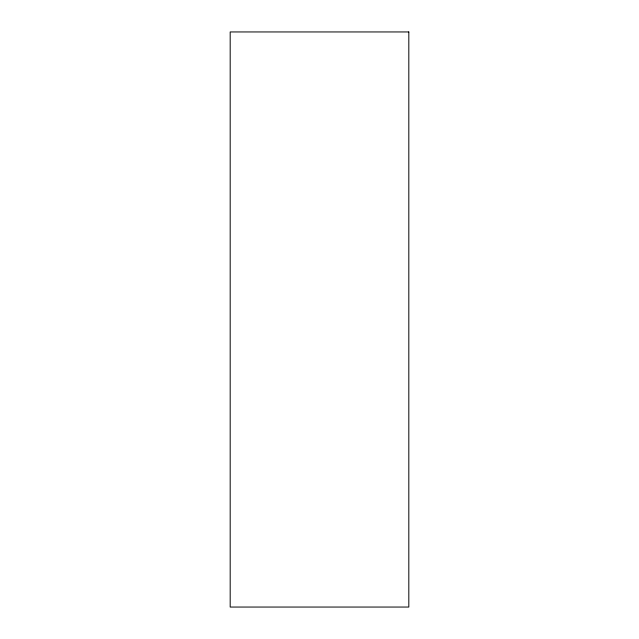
<?xml version="1.0" encoding="UTF-8"?>
<svg xmlns="http://www.w3.org/2000/svg" width="639" height="639" viewBox="0 0 639 639"><rect width="100%" height="100%" fill="white"/><g stroke="black" fill="none" stroke-linecap="round" stroke-linejoin="round"><path stroke-width="0.96" d="M408.816 31.95L230.184 31.95L230.184 607.05L408.816 607.05L408.816 31.95"/></g></svg>
